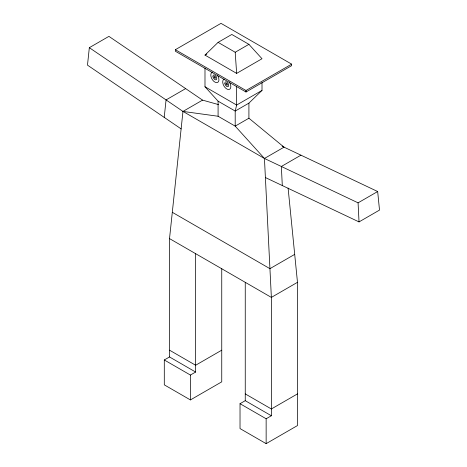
<?xml version="1.0" encoding="UTF-8"?>
<svg xmlns="http://www.w3.org/2000/svg" width="467" height="467" viewBox="0 0 467 467"><rect width="100%" height="100%" fill="white"/><g stroke="black" fill="none" stroke-linecap="round" stroke-linejoin="round"><path stroke-width="0.7" d="M218.568 104.62L202.555 100.119L108.922 36.368L89.331 47.675L87.487 65.141L181.12 128.892M164.215 117.38L166.065 99.915L185.65 88.607M195.632 253.68L195.632 372.036L169.521 356.957L169.521 238.602L182.971 111.426L202.555 100.119M204.99 55.106L218.089 42.374L231.801 34.459L248.911 44.336L262.01 58.737L236.646 73.383L204.99 55.106L206.846 54.038M204.99 68.1L204.99 86.769L218.089 101.176L235.199 111.053L248.911 103.137L262.01 90.4L262.01 82.501M175.347 49.706L221.002 23.35L291.653 64.142L291.653 65.649L245.998 92.005L175.347 51.218L175.347 49.706L245.998 90.499L291.653 64.142M218.089 42.374L235.199 52.251L248.911 44.336M262.01 90.4L236.646 105.046L235.199 111.053L235.199 126.131L264.445 158.465L358.078 202.836L377.669 191.528L379.513 210.086L359.03 221.913L265.396 177.548M248.911 103.137L248.911 118.215L235.199 126.131L218.089 116.248L182.971 111.426L89.331 47.675M182.971 111.426L264.445 158.465L284.029 147.158L377.669 191.528M300.935 155.172L281.35 166.48L282.302 185.557M294.7 254.369L269.932 268.671L172.3 212.304M288.098 188.067L297.479 282.325L271.368 297.403L169.521 238.602M221.749 268.502L221.749 381.837L190.413 399.927L164.296 384.849L164.296 359.975L169.521 356.957M221.749 350.174L195.632 365.252L169.521 350.174M164.296 359.975L190.413 375.048L195.632 372.036M297.479 282.325L297.479 425.56L266.143 443.65L240.026 428.572L240.026 403.698L245.251 400.68L271.368 415.758L271.368 297.403L264.445 158.465M297.479 393.897L271.368 408.975L245.251 393.897M240.026 403.698L266.143 418.771L271.368 415.758M204.99 86.769L236.646 105.046L236.646 86.377M282.138 146.066L284.029 147.158L248.911 118.215M235.199 52.251L236.646 73.383M358.078 202.836L359.03 221.913M266.143 418.771L266.143 443.65M245.998 90.499L245.998 92.005M245.251 282.325L245.251 400.68M218.089 101.176L218.089 116.248M190.413 375.048L190.413 399.927M229.169 81.848A5.762 3.327 60 0 1 229.857 89.121A5.762 3.327 60 0 1 223.862 85.881A5.762 3.327 60 0 1 224.178 79.145M217.651 75.572A5.762 3.327 60 0 1 217.587 82.461A5.762 3.327 60 0 1 211.621 78.363A5.762 3.327 60 0 1 212.683 72.163M217.26 74.971A5.762 3.327 60 0 1 217.459 75.269M224.925 83.704A2.685 1.553 60 0 0 228.071 86.617A2.685 1.553 60 0 0 227.324 82.484A2.685 1.553 60 0 0 224.925 83.704M226.092 84.06A0.992 0.572 60 0 0 227.254 85.134A0.992 0.572 60 0 0 226.974 83.611A0.992 0.572 60 0 0 226.092 84.06M213.016 76.827A2.685 1.553 60 0 0 216.163 79.74A2.685 1.553 60 0 0 215.415 75.607A2.685 1.553 60 0 0 213.016 76.827M214.184 77.183A0.992 0.572 60 0 0 215.345 78.258A0.992 0.572 60 0 0 215.065 76.734A0.992 0.572 60 0 0 214.184 77.183"/></g></svg>
